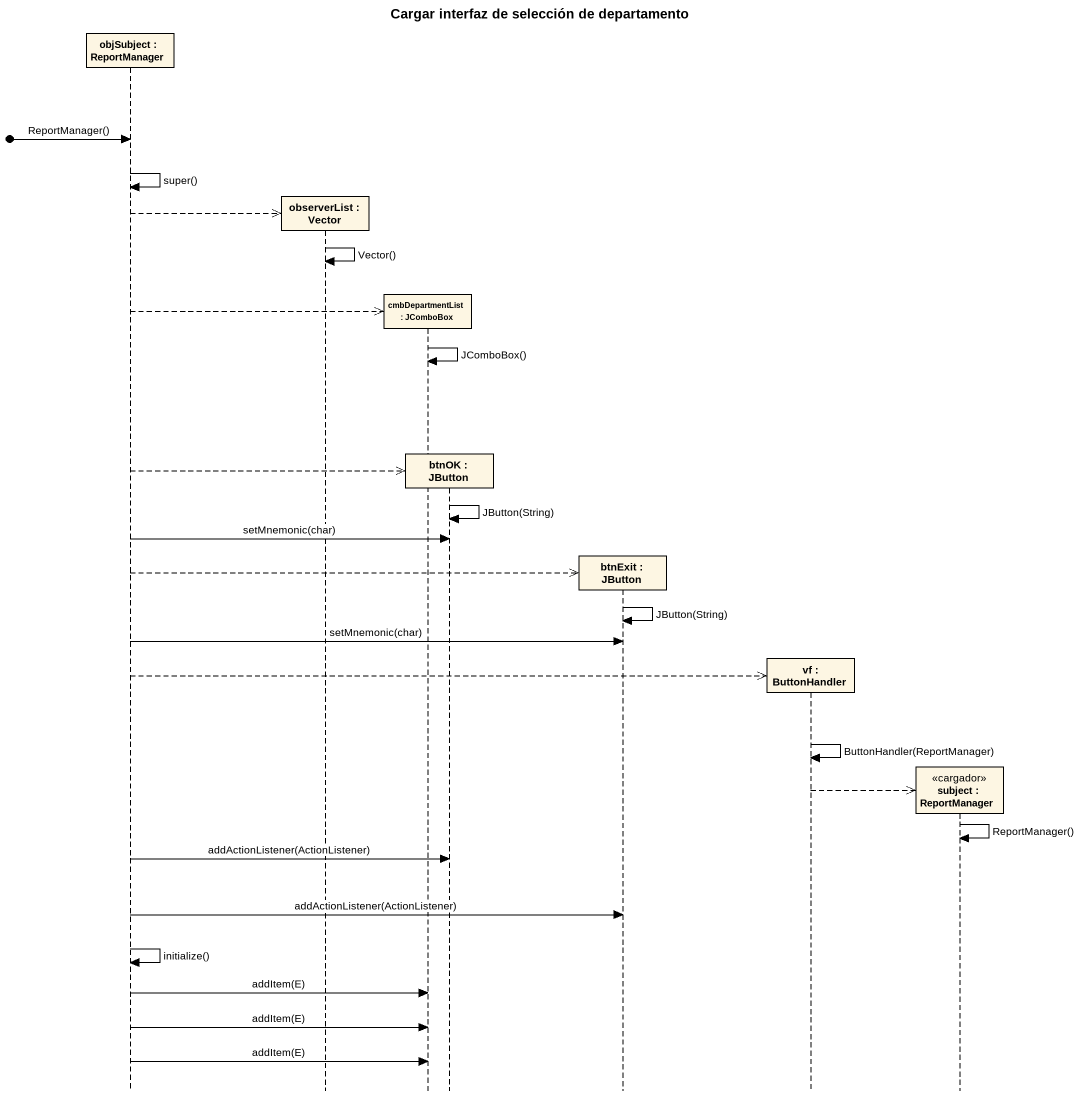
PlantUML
@startuml
title Cargar interfaz de selección de departamento
hide footbox
participant "objSubject : ReportManager" as objSubject
participant "observerList : Vector" as observerList
participant "cmbDepartmentList : JComboBox" as cmbDepartmentList
participant "btnOK : JButton" as btnOK
participant "btnExit : JButton" as btnExit
participant "vf : ButtonHandler" as vf
participant "subject : ReportManager" as subject <<cargador>>

[o-> objSubject : ReportManager()
objSubject -> objSubject : super()
objSubject -->> observerList **
observerList -> observerList : Vector()
objSubject -->> cmbDepartmentList **
cmbDepartmentList -> cmbDepartmentList : JComboBox()
objSubject -->> btnOK **
btnOK -> btnOK : JButton(String)
objSubject -> btnOK : setMnemonic(char)
objSubject -->> btnExit **
btnExit -> btnExit : JButton(String)
objSubject -> btnExit : setMnemonic(char)
objSubject -->> vf **
vf -> vf : ButtonHandler(ReportManager)
vf -->> subject **
subject -> subject : ReportManager()
objSubject -> btnOK : addActionListener(ActionListener)
objSubject -> btnExit : addActionListener(ActionListener)
objSubject -> objSubject : initialize()
objSubject -> cmbDepartmentList : addItem(E)
objSubject -> cmbDepartmentList : addItem(E)
objSubject -> cmbDepartmentList : addItem(E)
@enduml
